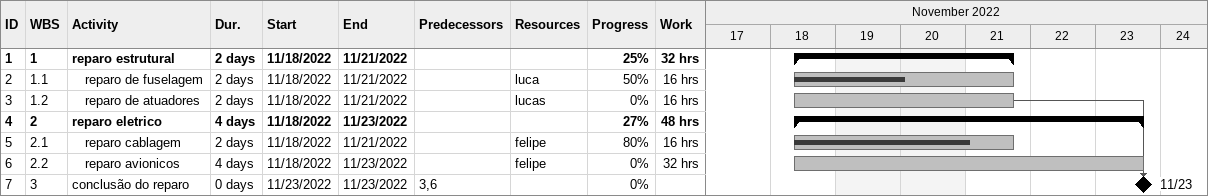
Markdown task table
| ID | WBS | Task | Duration | Start | Finish | Predecessors | Resources | % complete | Work (h) |
|---|---|---|---|---|---|---|---|---|---|
| 1 | 1 | **reparo estrutural** | 2d | 2022-11-18 | 2022-11-21 |  |  | 25 | 32 |
| 2 | 1.1 | reparo de fuselagem | 2d | 2022-11-18 | 2022-11-21 |  | luca | 50 | 16 |
| 3 | 1.2 | reparo de atuadores | 2d | 2022-11-18 | 2022-11-21 |  | lucas | 0 | 16 |
| 4 | 2 | **reparo eletrico** | 4d | 2022-11-18 | 2022-11-23 |  |  | 27 | 48 |
| 5 | 2.1 | reparo cablagem | 2d | 2022-11-18 | 2022-11-21 |  | felipe | 80 | 16 |
| 6 | 2.2 | reparo avionicos | 4d | 2022-11-18 | 2022-11-23 |  | felipe | 0 | 32 |
| 7 | 3 | conclusão do reparo | 0d | 2022-11-23 | 2022-11-23 | 3, 6 |  | 0 |  |
